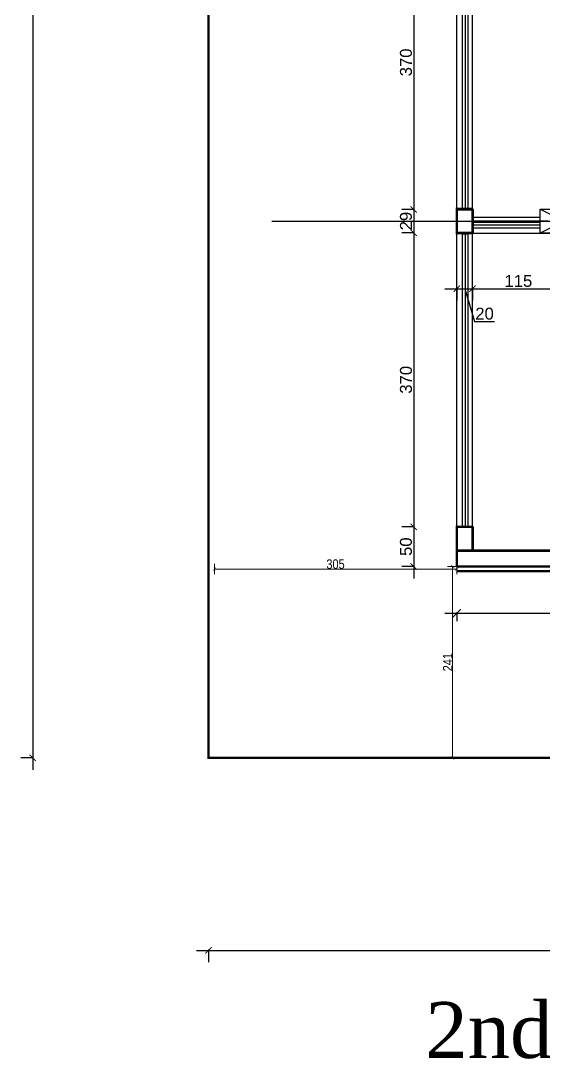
# Model space of a CAD drawing. Extents: x 250879 to 348495, y -51522 to -9360.
# Drawn here: x 306998 to 307657, y -24148 to -22841 of the extents above; entities that cross this region are included whole.
import ezdxf

# ---------------------------------------------------------------- set-up
doc = ezdxf.new("R2010")
doc.units = 0
doc.layers.get('0').update_dxf_attribs({"linetype": 'CONTINUOUS'})
doc.layers.get('DEFPOINTS').update_dxf_attribs({"color": 9, "linetype": 'CONTINUOUS'})
for name, color, linetype in [('AXIS', 1, 'CONTINUOUS'), ('COLUMN', 5, 'CONTINUOUS'), ('FURNITURE', 4, 'CONTINUOUS'), ('TEXT', 3, 'CONTINUOUS'), ('WALL', 7, 'CONTINUOUS'), ('WALL1', 2, 'CONTINUOUS')]:
    doc.layers.add(name, color=color, linetype=linetype)
doc.layers.add('dimention', color=151, linetype='CONTINUOUS', lineweight=13)
doc.styles.get("Standard").update_dxf_attribs({"font": 'sanss___.ttf', "height": 15})
doc.styles.add('style2', font='romantic.ttf', dxfattribs={"height": 50})
doc.styles.add('yon', font='ARIALN.TTF')
doc.dimstyles.new('CM', dxfattribs={"dimscale": 0, "dimtxt": 12, "dimasz": 0.4, "dimexe": 50, "dimexo": 1000, "dimgap": 0.03, "dimtad": 1, "dimdec": 0, "dimzin": 0, "dimdsep": 46, "dimtxsty": 'yon', "dimblk": 'Ar thick3', "dimcen": 3, "dimdle": 8, "dimse1": 1, "dimse2": 1, "dimclrd": 8, "dimclre": 8, "dimclrt": 30, "dimadec": 0, "dimazin": 0, "dimtfac": 1, "dimtdec": 0, "dimtix": 1, "dimtmove": 1, "dimatfit": 3, "dimfxl": 50, "dimtolj": 1, "dimtzin": 0, "dimlwd": 9, "dimarcsym": 0})
doc.dimstyles.new('STANDARD$0', dxfattribs={"dimscale": 0, "dimtxt": 12, "dimasz": 8, "dimexe": 15, "dimexo": 0.0625, "dimgap": 2, "dimtad": 1, "dimdec": 0, "dimzin": 0, "dimdsep": 46, "dimtxsty": 'Standard', "dimblk1": 'ARCHTICK', "dimblk2": 'ARCHTICK', "dimsah": 1, "dimcen": 0.09, "dimdle": 15, "dimclrd": 3, "dimclre": 3, "dimclrt": 3, "dimazin": 0, "dimtfac": 1, "dimtdec": 0, "dimtofl": 0, "dimtmove": 1, "dimatfit": 3, "dimldrblk": 'ARCHTICK', "dimfxl": 1.0455, "dimfxlon": 1, "dimtolj": 1, "dimtzin": 0, "dimarcsym": 0})

# ---------------------------------------------------------------- blocks, each defined once
blk = doc.blocks.new('_ARCHTICK')
at = {"color": 0, "linetype": 'ByBlock', "const_width": 0.15}
blk.add_lwpolyline([(-0.5, -0.5), (0.5, 0.5)], dxfattribs=at)
blk = doc.blocks.new('*D23')
at = {"layer": 'DEFPOINTS', "color": 0, "linetype": 'Continuous', "transparency": 16777216}
for p in [(157318.4, -32835.7), (157097.4, -36546.7), (157318.4, -36546.7)]:
    blk.add_point(p, dxfattribs=at)
at = {"layer": 'WALL', "color": 3, "linetype": 'Continuous', "lineweight": -2, "transparency": 16777216}
for p, q in [((157097.4, -32820.7), (157097.4, -36561.7)), ((157098.5, -32835.7), (157082.4, -32835.7)), ((157098.5, -36546.7), (157082.4, -36546.7))]:
    blk.add_line(p, q, dxfattribs=at)
at = {"layer": 'WALL', "color": 3, "linetype": 'Continuous', "lineweight": -2, "transparency": 16777216, "xscale": 8, "yscale": 8, "zscale": 8}
for p, rotation in [((157097.4, -32835.7), 90), ((157097.4, -36546.7), 270)]:
    blk.add_blockref('_ARCHTICK', p, dxfattribs=dict(at, rotation=rotation))
at = {"layer": 'WALL', "color": 3, "linetype": 'Continuous', "transparency": 16777216, "insert": (157087.7, -34691.2), "char_height": 15, "attachment_point": 5, "rotation": 90}
blk.add_mtext('\\A1;3711', dxfattribs=at)
blk = doc.blocks.new('*D24')
at = {"layer": 'DEFPOINTS', "color": 0, "linetype": 'Continuous', "transparency": 16777216}
for p in [(157318.4, -36546.7), (159235.4, -36546.7), (159235.4, -36789)]:
    blk.add_point(p, dxfattribs=at)
at = {"layer": 'WALL', "color": 3, "linetype": 'Continuous', "lineweight": -2, "transparency": 16777216}
for p, q in [((157318.4, -36788), (157318.4, -36804)), ((159235.4, -36788), (159235.4, -36804)), ((157303.4, -36789), (159250.4, -36789))]:
    blk.add_line(p, q, dxfattribs=at)
at = {"layer": 'WALL', "color": 3, "linetype": 'Continuous', "lineweight": -2, "transparency": 16777216, "xscale": 8, "yscale": 8, "zscale": 8, "rotation": 180}
blk.add_blockref('_ARCHTICK', (157318.4, -36789), dxfattribs=at)
at = {"layer": 'WALL', "color": 3, "linetype": 'Continuous', "lineweight": -2, "transparency": 16777216, "xscale": 8, "yscale": 8, "zscale": 8}
blk.add_blockref('_ARCHTICK', (159235.4, -36789), dxfattribs=at)
at = {"layer": 'WALL', "color": 3, "linetype": 'Continuous', "transparency": 16777216, "insert": (158276.9, -36779.3), "char_height": 15, "attachment_point": 5}
blk.add_mtext('\\A1;1917', dxfattribs=at)
blk = doc.blocks.new('COLUMN')
at = {"layer": 'AXIS'}
for p, q in [((236924.7, -9644.3), (236984.7, -9674.3)), ((236984.7, -9644.3), (236924.7, -9674.3))]:
    blk.add_line(p, q, dxfattribs=at)
at = {"layer": 'COLUMN'}
blk.add_lwpolyline([(236924.7, -9644.3), (236984.7, -9644.3), (236984.7, -9674.3), (236924.7, -9674.3)], close=True, dxfattribs=at)
blk = doc.blocks.new('AXISG')
at = {"layer": 'AXIS'}
blk.add_line((305587.5, -23093.2), (307936.9, -23093.2), dxfattribs=at)
at = {"layer": 'WALL', "linetype": 'Continuous'}
blk.add_blockref('COLUMN', (69000.2, -13433.9), dxfattribs=at)
blk = doc.blocks.new('*D1173')
at = {"layer": 'DEFPOINTS', "color": 0, "linetype": 'Continuous', "transparency": 16777216}
for p in [(307546.6, -22708), (307492.5, -23078.2), (307546.6, -23078.2)]:
    blk.add_point(p, dxfattribs=at)
at = {"layer": 'WALL', "color": 3, "linetype": 'Continuous', "lineweight": -2, "transparency": 16777216}
for p, q in [((307492.5, -22693), (307492.5, -23093.2)), ((307493.6, -22708), (307477.5, -22708)), ((307493.6, -23078.2), (307477.5, -23078.2))]:
    blk.add_line(p, q, dxfattribs=at)
at = {"layer": 'WALL', "color": 3, "linetype": 'Continuous', "lineweight": -2, "transparency": 16777216, "xscale": 8, "yscale": 8, "zscale": 8}
for p, rotation in [((307492.5, -22708), 90), ((307492.5, -23078.2), 270)]:
    blk.add_blockref('_ARCHTICK', p, dxfattribs=dict(at, rotation=rotation))
at = {"layer": 'WALL', "color": 3, "linetype": 'Continuous', "transparency": 16777216, "insert": (307482.8, -22893.1), "char_height": 15, "attachment_point": 5, "rotation": 90}
blk.add_mtext('\\A1;370', dxfattribs=at)
blk = doc.blocks.new('*D1174')
at = {"layer": 'DEFPOINTS', "color": 0, "linetype": 'Continuous', "transparency": 16777216}
for p in [(307546.6, -23078.2), (307492.5, -23107.6), (307546.6, -23107.6)]:
    blk.add_point(p, dxfattribs=at)
at = {"layer": 'WALL', "color": 3, "linetype": 'Continuous', "lineweight": -2, "transparency": 16777216}
for p, q in [((307492.5, -23063.2), (307492.5, -23122.6)), ((307493.6, -23078.2), (307477.5, -23078.2)), ((307493.6, -23107.6), (307477.5, -23107.6))]:
    blk.add_line(p, q, dxfattribs=at)
at = {"layer": 'WALL', "color": 3, "linetype": 'Continuous', "lineweight": -2, "transparency": 16777216, "xscale": 8, "yscale": 8, "zscale": 8}
for p, rotation in [((307492.5, -23078.2), 90), ((307492.5, -23107.6), 270)]:
    blk.add_blockref('_ARCHTICK', p, dxfattribs=dict(at, rotation=rotation))
at = {"layer": 'WALL', "color": 3, "linetype": 'Continuous', "transparency": 16777216, "insert": (307482.8, -23092.9), "char_height": 15, "attachment_point": 5, "rotation": 90}
blk.add_mtext('\\A1;29', dxfattribs=at)
blk = doc.blocks.new('*D1175')
at = {"layer": 'DEFPOINTS', "color": 0, "linetype": 'Continuous', "transparency": 16777216}
for p in [(307546.6, -23107.6), (307492.5, -23477.8), (307546.6, -23477.8)]:
    blk.add_point(p, dxfattribs=at)
at = {"layer": 'WALL', "color": 3, "linetype": 'Continuous', "lineweight": -2, "transparency": 16777216}
for p, q in [((307492.5, -23092.6), (307492.5, -23492.8)), ((307493.6, -23107.6), (307477.5, -23107.6)), ((307493.6, -23477.8), (307477.5, -23477.8))]:
    blk.add_line(p, q, dxfattribs=at)
at = {"layer": 'WALL', "color": 3, "linetype": 'Continuous', "lineweight": -2, "transparency": 16777216, "xscale": 8, "yscale": 8, "zscale": 8}
for p, rotation in [((307492.5, -23107.6), 90), ((307492.5, -23477.8), 270)]:
    blk.add_blockref('_ARCHTICK', p, dxfattribs=dict(at, rotation=rotation))
at = {"layer": 'WALL', "color": 3, "linetype": 'Continuous', "transparency": 16777216, "insert": (307482.8, -23292.7), "char_height": 15, "attachment_point": 5, "rotation": 90}
blk.add_mtext('\\A1;370', dxfattribs=at)
blk = doc.blocks.new('*D1176')
at = {"layer": 'DEFPOINTS', "color": 0, "linetype": 'Continuous', "transparency": 16777216}
for p in [(307546.6, -23477.8), (307492.5, -23527.8), (307546.6, -23527.8)]:
    blk.add_point(p, dxfattribs=at)
at = {"layer": 'WALL', "color": 3, "linetype": 'Continuous', "lineweight": -2, "transparency": 16777216}
for p, q in [((307492.5, -23462.8), (307492.5, -23542.8)), ((307493.6, -23477.8), (307477.5, -23477.8)), ((307493.6, -23527.8), (307477.5, -23527.8))]:
    blk.add_line(p, q, dxfattribs=at)
at = {"layer": 'WALL', "color": 3, "linetype": 'Continuous', "lineweight": -2, "transparency": 16777216, "xscale": 8, "yscale": 8, "zscale": 8}
for p, rotation in [((307492.5, -23477.8), 90), ((307492.5, -23527.8), 270)]:
    blk.add_blockref('_ARCHTICK', p, dxfattribs=dict(at, rotation=rotation))
at = {"layer": 'WALL', "color": 3, "linetype": 'Continuous', "transparency": 16777216, "insert": (307482.8, -23502.8), "char_height": 15, "attachment_point": 5, "rotation": 90}
blk.add_mtext('\\A1;50', dxfattribs=at)
blk = doc.blocks.new('*D1182')
at = {"layer": 'DEFPOINTS', "color": 0, "linetype": 'Continuous', "transparency": 16777216}
for p in [(307546.6, -23174.3), (307566.6, -23174.3), (307566.6, -23178)]:
    blk.add_point(p, dxfattribs=at)
at = {"layer": 'WALL', "color": 3, "linetype": 'Continuous', "lineweight": -2, "transparency": 16777216}
for p, q in [((307531.6, -23178), (307581.6, -23178)), ((307546.6, -23177), (307546.6, -23193)), ((307556.6, -23178), (307569, -23219.2)), ((307566.6, -23177), (307566.6, -23193)), ((307569, -23219.2), (307594.2, -23219.2))]:
    blk.add_line(p, q, dxfattribs=at)
at = {"layer": 'WALL', "color": 3, "linetype": 'Continuous', "lineweight": -2, "transparency": 16777216, "xscale": 8, "yscale": 8, "zscale": 8, "rotation": 180}
blk.add_blockref('_ARCHTICK', (307546.6, -23178), dxfattribs=at)
at = {"layer": 'WALL', "color": 3, "linetype": 'Continuous', "lineweight": -2, "transparency": 16777216, "xscale": 8, "yscale": 8, "zscale": 8}
blk.add_blockref('_ARCHTICK', (307566.6, -23178), dxfattribs=at)
at = {"layer": 'WALL', "color": 3, "linetype": 'Continuous', "transparency": 16777216, "insert": (307581.6, -23209.5), "char_height": 15, "attachment_point": 5}
blk.add_mtext('\\A1;20', dxfattribs=at)
blk = doc.blocks.new('*D1183')
at = {"layer": 'DEFPOINTS', "color": 0, "linetype": 'ByBlock', "ltscale": 3, "transparency": 16777216}
for p in [(307546.6, -23527.8), (309356.3, -23527.8), (309356.3, -23586.5)]:
    blk.add_point(p, dxfattribs=at)
at = {"layer": 'WALL1', "color": 3, "linetype": 'ByBlock', "lineweight": -2, "ltscale": 3, "transparency": 16777216}
for p, q in [((307531.6, -23586.5), (309371.3, -23586.5)), ((307546.6, -23585.4), (307546.6, -23596.5)), ((309356.3, -23585.4), (309356.3, -23596.5))]:
    blk.add_line(p, q, dxfattribs=at)
at = {"layer": 'WALL1', "color": 3, "linetype": 'ByBlock', "lineweight": -2, "ltscale": 3, "transparency": 16777216, "xscale": 10, "yscale": 10, "zscale": 10, "rotation": 180}
blk.add_blockref('_ARCHTICK', (307546.6, -23586.5), dxfattribs=at)
at = {"layer": 'WALL1', "color": 3, "linetype": 'ByBlock', "lineweight": -2, "ltscale": 3, "transparency": 16777216, "xscale": 10, "yscale": 10, "zscale": 10}
blk.add_blockref('_ARCHTICK', (309356.3, -23586.5), dxfattribs=at)
at = {"layer": 'WALL1', "color": 3, "linetype": 'ByBlock', "ltscale": 3, "transparency": 16777216, "insert": (308628.2, -23573.8), "char_height": 15, "attachment_point": 5}
blk.add_mtext('\\A1;1810', dxfattribs=at)
blk = doc.blocks.new('*D1202')
at = {"layer": 'DEFPOINTS', "color": 0, "linetype": 'Continuous', "transparency": 16777216}
for p in [(307566.6, -23178), (307681.6, -23178), (307681.6, -23178)]:
    blk.add_point(p, dxfattribs=at)
at = {"layer": 'WALL', "color": 3, "linetype": 'Continuous', "lineweight": -2, "transparency": 16777216}
for p, q in [((307566.6, -23178), (307566.6, -23163)), ((307681.6, -23178), (307681.6, -23163)), ((307551.6, -23178), (307696.6, -23178))]:
    blk.add_line(p, q, dxfattribs=at)
at = {"layer": 'WALL', "color": 3, "linetype": 'Continuous', "lineweight": -2, "transparency": 16777216, "xscale": 8, "yscale": 8, "zscale": 8, "rotation": 180}
blk.add_blockref('_ARCHTICK', (307566.6, -23178), dxfattribs=at)
at = {"layer": 'WALL', "color": 3, "linetype": 'Continuous', "lineweight": -2, "transparency": 16777216, "xscale": 8, "yscale": 8, "zscale": 8}
blk.add_blockref('_ARCHTICK', (307681.6, -23178), dxfattribs=at)
at = {"layer": 'WALL', "color": 3, "linetype": 'Continuous', "transparency": 16777216, "insert": (307624.1, -23168.3), "char_height": 15, "attachment_point": 5}
blk.add_mtext('\\A1;115', dxfattribs=at)
blk = doc.blocks.new('Ar thick3')
at = {"layer": 'dimention'}
blk.add_line((0, 16.2), (0, -16.2), dxfattribs=at)
at = {"layer": 'dimention', "const_width": 1.5}
blk.add_lwpolyline([(-5, -5.1), (5, 4.9)], dxfattribs=at)
blk = doc.blocks.new('*D2157')
at = {"layer": 'DEFPOINTS', "color": 0, "linetype": 'Continuous', "transparency": 16777216}
for p in [(307546.6, -23527.8), (307541.4, -23768.7), (307546.6, -23768.7)]:
    blk.add_point(p, dxfattribs=at)
at = {"layer": 'WALL', "color": 8, "linetype": 'Continuous', "lineweight": 9, "transparency": 16777216}
blk.add_line((307541.4, -23528.2), (307541.4, -23768.3), dxfattribs=at)
at = {"layer": 'WALL', "color": 8, "linetype": 'Continuous', "lineweight": 9, "transparency": 16777216, "xscale": 0.4, "yscale": 0.4, "zscale": 0.4}
for p, rotation in [((307541.4, -23527.8), 90), ((307541.4, -23768.7), 270)]:
    blk.add_blockref('Ar thick3', p, dxfattribs=dict(at, rotation=rotation))
at = {"layer": 'WALL', "color": 30, "linetype": 'Continuous', "transparency": 16777216, "insert": (307535.3, -23648.2), "char_height": 12, "attachment_point": 5, "rotation": 90, "style": 'yon'}
blk.add_mtext('\\A1;241', dxfattribs=at)
blk = doc.blocks.new('*D2158')
at = {"layer": 'DEFPOINTS', "color": 0, "linetype": 'Continuous', "transparency": 16777216}
for p in [(307241.8, -23531), (307546.6, -23527.8), (307241.8, -23539.8)]:
    blk.add_point(p, dxfattribs=at)
at = {"layer": 'WALL', "color": 8, "linetype": 'Continuous', "lineweight": 9, "transparency": 16777216}
blk.add_line((307546.2, -23531), (307242.2, -23531), dxfattribs=at)
at = {"layer": 'WALL', "color": 8, "linetype": 'Continuous', "lineweight": 9, "transparency": 16777216, "xscale": 0.4, "yscale": 0.4, "zscale": 0.4, "rotation": 180}
blk.add_blockref('Ar thick3', (307241.8, -23531), dxfattribs=at)
at = {"layer": 'WALL', "color": 8, "linetype": 'Continuous', "lineweight": 9, "transparency": 16777216, "xscale": 0.4, "yscale": 0.4, "zscale": 0.4}
blk.add_blockref('Ar thick3', (307546.6, -23531), dxfattribs=at)
at = {"layer": 'WALL', "color": 30, "linetype": 'Continuous', "transparency": 16777216, "insert": (307394.2, -23524.8), "char_height": 12, "attachment_point": 5, "style": 'yon'}
blk.add_mtext('\\A1;305', dxfattribs=at)
blk = doc.blocks.new('site77')
at = {"layer": 'WALL', "linetype": 'Continuous', "const_width": 3}
blk.add_lwpolyline([(159633.4, -32835.7), (157318.4, -32835.7), (157318.4, -36546.7), (159235.4, -36546.7)], dxfattribs=at)
at = {"layer": 'WALL', "linetype": 'Continuous'}
dim = blk.add_linear_dim(base=(157097.4, -36546.7), p1=(157318.4, -32835.7), p2=(157318.4, -36546.7), angle=90, dimstyle='STANDARD$0', override={"dimscale": 1}, dxfattribs=at)
dim.commit()
dim.dimension.update_dxf_attribs({"geometry": '*D23', "text_midpoint": (157087.7, -34691.2)})
dim = blk.add_linear_dim(base=(159235.4, -36789), p1=(157318.4, -36546.7), p2=(159235.4, -36546.7), dimstyle='STANDARD$0', override={"dimscale": 1}, dxfattribs=at)
dim.commit()
dim.dimension.update_dxf_attribs({"geometry": '*D24', "text_midpoint": (158276.9, -36779.3)})

msp = doc.modelspace()

# ---------------------------------------------------------------- linework, layer by layer
at = {"layer": 'FURNITURE', "ltscale": 3}
for points in [[(307560.94179, -23078.16214), (307560.94179, -22709.07145), (307553.28391, -22709.07145), (307553.28391, -23078.16214)], [(307661.62373, -23093.16214), (307566.62373, -23093.16214), (307566.62373, -22793.16214), (307566.62373, -22793.16214)], [(307566.62373, -23088.16214), (307651.62373, -23088.13649)], [(307651.62373, -23101.96543), (307566.62373, -23101.99108), (307566.62373, -23094.3332), (307651.62373, -23094.30755)], [(307560.94179, -23478.32672), (307560.94179, -23109.23604), (307553.28391, -23109.23604), (307553.28391, -23478.32672)], [(307566.62373, -23108.16214), (308112.10061, -23107.99755)]]:
    msp.add_lwpolyline(points, dxfattribs=at)
at = {"layer": 'WALL', "linetype": 'Continuous', "ltscale": 3}
for points in [[(307546.62373, -23077.62502), (307546.62373, -22692.99755)], [(307546.62373, -23076.88029), (307546.62373, -23092.62502)], [(307546.62373, -23076.88029), (307546.62373, -23076.88029)], [(307546.62373, -23076.88029), (307546.62373, -23076.88029)], [(307546.62373, -23077.41741), (307546.62373, -23093.16214)], [(307546.62373, -23077.41741), (307546.62373, -23077.41741)], [(307546.62373, -23077.41741), (307546.62373, -23077.41741)], [(307566.62373, -23076.88029), (307566.62373, -23092.62502)], [(307566.62373, -23076.88029), (307566.62373, -23076.88029)], [(307566.62373, -23077.41741), (307566.62373, -23093.16214)], [(307566.62373, -23077.41741), (307566.62373, -23077.41741)], [(307566.62373, -23507.78961), (307566.62373, -23077.41741)], [(307546.62373, -23477.78961), (307546.62373, -23093.16214)], [(307566.62373, -23193.24443), (307566.62373, -23093.16214)], [(307546.62373, -23477.04488), (307546.62373, -23492.78961)], [(307546.62373, -23477.04488), (307546.62373, -23477.04488)], [(307546.62373, -23477.04488), (307546.62373, -23477.04488)], [(307566.62373, -23477.04488), (307566.62373, -23492.78961)], [(307566.62373, -23477.04488), (307566.62373, -23477.04488)]]:
    msp.add_lwpolyline(points, dxfattribs=at)
at = {"layer": 'WALL', "linetype": 'Continuous', "const_width": 3}
for points in [[(307566.62373, -23077.62502), (307546.62373, -23077.62502), (307546.62373, -23092.62502)], [(307566.62373, -23078.16214), (307546.62373, -23078.16214), (307546.62373, -23093.16214)], [(307566.62373, -23077.62502), (307566.62373, -23092.62502)], [(307566.62373, -23078.16214), (307566.62373, -23093.16214)], [(307566.62373, -23107.62502), (307546.62373, -23107.62502), (307546.62373, -23092.62502)], [(307566.62373, -23108.16214), (307546.62373, -23108.16214), (307546.62373, -23093.16214)], [(307566.62373, -23107.62502), (307566.62373, -23092.62502)], [(307566.62373, -23108.16214), (307566.62373, -23093.16214)], [(307566.62373, -23477.78961), (307546.62373, -23477.78961), (307546.62373, -23492.78961)], [(307566.62373, -23477.78961), (307566.62373, -23492.78961)], [(307566.62373, -23507.78961), (307546.62373, -23507.78961), (307546.62373, -23492.78961)], [(307566.62373, -23507.78961), (307566.62373, -23492.78961)], [(307546.62373, -23507.78961), (309233.88981, -23507.78961)], [(307546.62373, -23527.78961), (307546.62373, -23507.78961)]]:
    msp.add_lwpolyline(points, dxfattribs=at)
at = {"layer": 'WALL', "linetype": 'Continuous'}
for points in [[(307546.62373, -23107.62502), (307566.62373, -23107.62502), (307566.62373, -23077.62502), (307546.62373, -23077.62502)], [(307546.62373, -23108.16214), (307566.62373, -23108.16214), (307566.62373, -23078.16214), (307546.62373, -23078.16214)], [(307546.62373, -23507.78961), (307566.62373, -23507.78961), (307566.62373, -23477.78961), (307546.62373, -23477.78961)]]:
    msp.add_lwpolyline(points, close=True, dxfattribs=at)
at = {"layer": 'WALL', "linetype": 'Continuous', "ltscale": 3, "const_width": 3}
for points in [[(309233.88981, -23507.78961), (307546.62373, -23507.78961)], [(309225.80829, -23527.78961), (307546.62373, -23527.78961)]]:
    msp.add_lwpolyline(points, dxfattribs=at)
at = {"layer": 'WALL', "color": 6, "linetype": 'Continuous', "const_width": 3}
msp.add_lwpolyline([(309225.80829, -23533.78961), (307546.62373, -23533.78961)], dxfattribs=at)
at = {"layer": 'WALL1'}
for p, q in [((307557.11285, -22709.07145), (307557.11285, -23078.16214)), ((307651.62373, -23098.13649), (307566.62373, -23098.16214)), ((307557.11285, -23109.23604), (307557.11285, -23478.32672))]:
    msp.add_line(p, q, dxfattribs=at)

# ---------------------------------------------------------------- block references
at = {"layer": 'WALL', "linetype": 'Continuous'}
for name, p in [('AXISG', (1726.73997, 0.16459)), ('site77', (149915.93692, 12778.02515))]:
    msp.add_blockref(name, p, dxfattribs=at)

# ---------------------------------------------------------------- texts
at = {"layer": 'TEXT', "insert": (307507.12447, -24075.96777), "char_height": 70.56, "width": 3056.2551, "attachment_point": 1, "style": 'style2'}
msp.add_mtext('2nd BASEMENT FLOOR PLAN sc. 1/100', dxfattribs=at)

# ---------------------------------------------------------------- dimensions: what is measured, and where the dimension line sits
at = {"layer": 'WALL', "linetype": 'Continuous'}
for base, p1, p2, picture, middle in [((307492.54197, -23078.16214), (307546.62373, -22707.99755), (307546.62373, -23078.16214), '*D1173', (307482.80534, -22893.07984)), ((307492.54197, -23107.62502), (307546.62373, -23078.16214), (307546.62373, -23107.62502), '*D1174', (307482.81563, -23092.89358)), ((307492.54197, -23477.78961), (307546.62373, -23107.62502), (307546.62373, -23477.78961), '*D1175', (307482.80534, -23292.70731)), ((307492.54197, -23527.78961), (307546.62373, -23477.78961), (307546.62373, -23527.78961), '*D1176', (307482.81563, -23502.78961))]:
    dim = msp.add_linear_dim(base=base, p1=p1, p2=p2, angle=90, dimstyle='STANDARD$0', override={"dimscale": 1}, dxfattribs=at)
    dim.commit()
    dim.dimension.update_dxf_attribs({"geometry": picture, "text_midpoint": middle})
for base, p1, p2, picture, middle in [((307681.62373, -23178.04014), (307566.62373, -23178.04014), (307681.62373, -23178.04014), '*D1202', (307624.12373, -23168.3138)), ((307566.62373, -23178.00042), (307546.62373, -23174.34183), (307566.62373, -23174.34183), '*D1182', (307570.97744, -23209.4531))]:
    dim = msp.add_linear_dim(base=base, p1=p1, p2=p2, dimstyle='STANDARD$0', override={"dimscale": 1}, dxfattribs=at)
    dim.commit()
    dim.dimension.update_dxf_attribs({"geometry": picture, "text_midpoint": middle})
at = {"layer": 'WALL', "color": 4, "linetype": 'Continuous'}
dim = msp.add_linear_dim(base=(307241.75485, -23530.97009), p1=(307546.62373, -23527.78961), p2=(307241.75485, -23539.79238), dimstyle='CM', override={"dimscale": 1}, dxfattribs=at)
dim.commit()
dim.dimension.update_dxf_attribs({"geometry": '*D2158', "text_midpoint": (307394.18929, -23524.81321)})
dim = msp.add_linear_dim(base=(307541.36997, -23768.66838), p1=(307546.62373, -23527.78961), p2=(307546.62373, -23768.66838), angle=90, dimstyle='CM', override={"dimscale": 1}, dxfattribs=at)
dim.commit()
dim.dimension.update_dxf_attribs({"geometry": '*D2157', "text_midpoint": (307535.31541, -23648.22899)})
at = {"layer": 'WALL1', "linetype": 'ByBlock', "ltscale": 3}
dim = msp.add_linear_dim(base=(309356.3324, -23586.47719), p1=(307546.62373, -23527.78961), p2=(309356.3324, -23527.78961), dimstyle='STANDARD$0', override={"dimscale": 1, "dimtxt": 15, "dimasz": 10, "dimexe": 10, "dimexo": 30, "dimgap": 5, "dimzin": 8, "dimcen": 2.5, "dimtofl": 1, "dimatfit": 2}, dxfattribs=at)
dim.commit()
dim.dimension.update_dxf_attribs({"geometry": '*D1183', "text_midpoint": (308628.15607, -23586.47719), "dimtype": 160})

doc.saveas('drawing.dxf')
